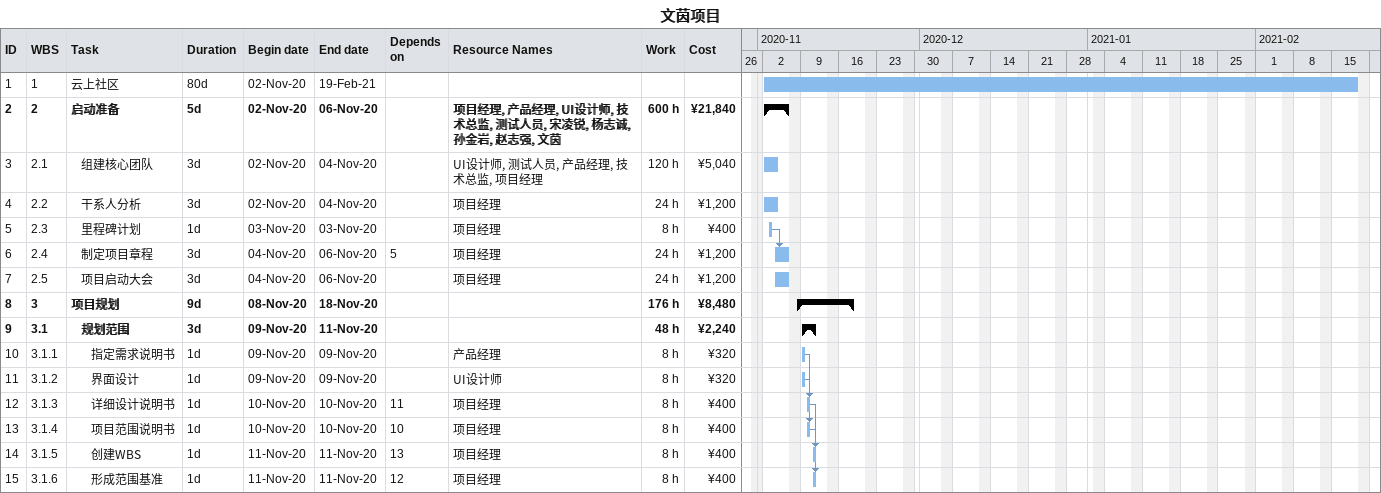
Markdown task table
文茵项目

| ID | WBS | Task | Duration | Start | Finish | Predecessors | Resources | Work (h) | Cost (¥) |
|---|---|---|---|---|---|---|---|---|---|
| 1 | 1 | 云上社区 | 80d | 2020-11-02 | 2021-02-19 |  |  |  |  |
| 2 | 2 | **启动准备** | 5d | 2020-11-02 | 2020-11-06 |  | 项目经理, 产品经理, UI设计师, 技术总监, 测试人员, 宋凌锐, 杨志诚, 孙金岩, 赵志强, 文茵 | 600 | 21840 |
| 3 | 2.1 | 组建核心团队 | 3d | 2020-11-02 | 2020-11-04 |  | UI设计师, 测试人员, 产品经理, 技术总监, 项目经理 | 120 | 5040 |
| 4 | 2.2 | 干系人分析 | 3d | 2020-11-02 | 2020-11-04 |  | 项目经理 | 24 | 1200 |
| 5 | 2.3 | 里程碑计划 | 1d | 2020-11-03 | 2020-11-03 |  | 项目经理 | 8 | 400 |
| 6 | 2.4 | 制定项目章程 | 3d | 2020-11-04 | 2020-11-06 | 5 | 项目经理 | 24 | 1200 |
| 7 | 2.5 | 项目启动大会 | 3d | 2020-11-04 | 2020-11-06 |  | 项目经理 | 24 | 1200 |
| 8 | 3 | **项目规划** | 9d | 2020-11-08 | 2020-11-18 |  |  | 176 | 8480 |
| 9 | 3.1 | **规划范围** | 3d | 2020-11-09 | 2020-11-11 |  |  | 48 | 2240 |
| 10 | 3.1.1 | 指定需求说明书 | 1d | 2020-11-09 | 2020-11-09 |  | 产品经理 | 8 | 320 |
| 11 | 3.1.2 | 界面设计 | 1d | 2020-11-09 | 2020-11-09 |  | UI设计师 | 8 | 320 |
| 12 | 3.1.3 | 详细设计说明书 | 1d | 2020-11-10 | 2020-11-10 | 11 | 项目经理 | 8 | 400 |
| 13 | 3.1.4 | 项目范围说明书 | 1d | 2020-11-10 | 2020-11-10 | 10 | 项目经理 | 8 | 400 |
| 14 | 3.1.5 | 创建WBS | 1d | 2020-11-11 | 2020-11-11 | 13 | 项目经理 | 8 | 400 |
| 15 | 3.1.6 | 形成范围基准 | 1d | 2020-11-11 | 2020-11-11 | 12 | 项目经理 | 8 | 400 |
